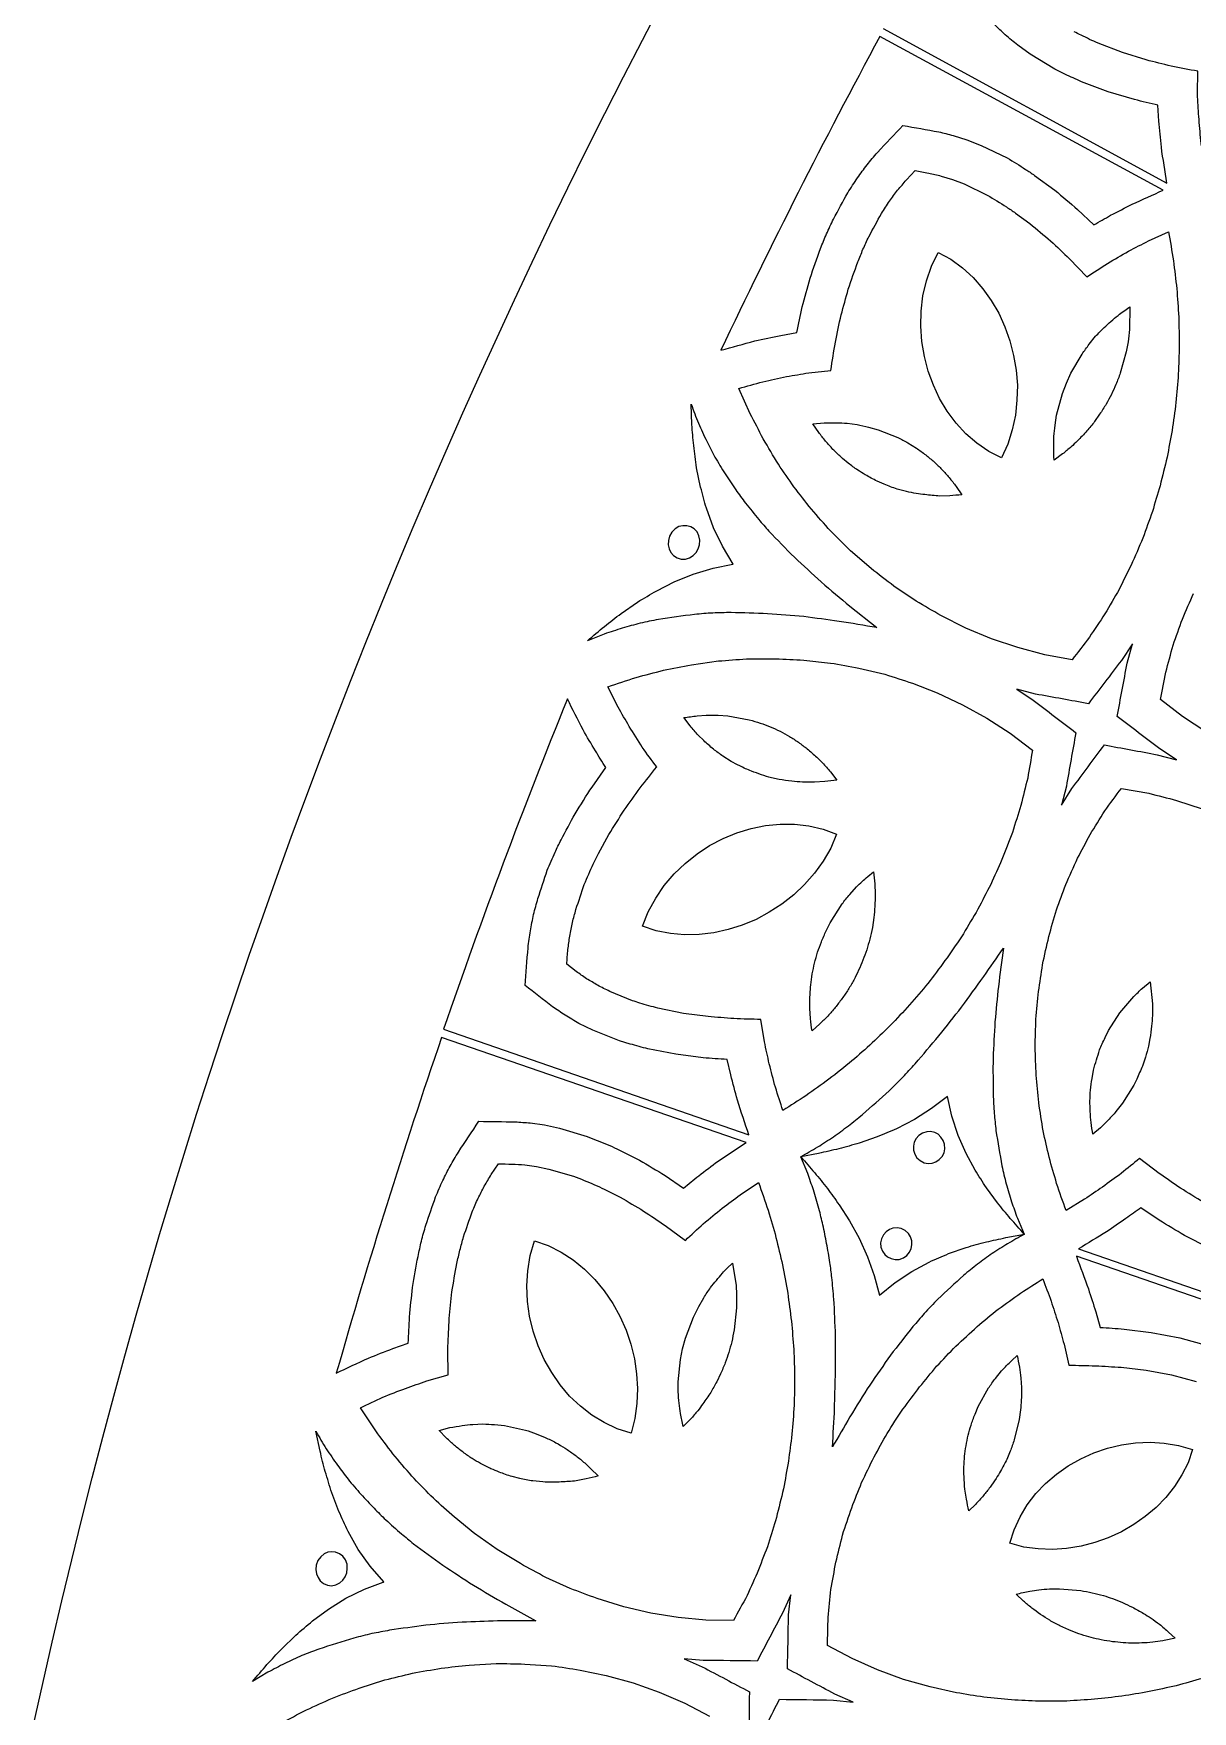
# Model space of a CAD drawing. Extents: x 10 to 990, y 10 to 990.
# Drawn here: x 21.4 to 104.6, y 605.7 to 726.1 of the extents above; entities that cross this region are included whole.
import ezdxf

# ---------------------------------------------------------------- set-up
doc = ezdxf.new("R2010")
doc.units = 0

msp = doc.modelspace()

# ---------------------------------------------------------------- linework, layer by layer
msp.add_lwpolyline([(21.36, 604.69), (22.02, 607.66), (22.69, 610.63), (23.39, 613.59), (24.1, 616.54), (24.82, 619.48), (25.57, 622.42), (26.33, 625.35), (27.12, 628.28), (27.92, 631.19), (28.73, 634.1), (29.57, 637), (30.42, 639.9), (31.29, 642.79), (32.17, 645.67), (33.07, 648.54), (34, 651.4), (34.93, 654.26), (35.89, 657.11), (36.86, 659.95), (37.85, 662.78), (38.85, 665.61), (39.87, 668.43), (40.91, 671.24), (41.97, 674.04), (43.04, 676.83), (44.13, 679.62), (45.23, 682.39), (46.35, 685.16), (47.49, 687.92), (48.64, 690.67), (49.81, 693.41), (51, 696.15), (52.2, 698.87), (53.42, 701.59), (54.66, 704.3), (55.91, 707), (57.17, 709.69), (58.45, 712.37), (59.75, 715.04), (61.06, 717.71), (62.39, 720.36), (63.74, 723.01), (65.1, 725.64), (66.47, 728.27)])
for points in [[(82.39, 726.46), (102.77, 715.37, -0.004948), (102.37, 717.96, -0.005308), (102.2, 719.83), (102.13, 720.96, -0.003786), (100.44, 721.37), (98.55, 721.93), (96.64, 722.65, -0.008292), (95.44, 723.2), (94.71, 723.56), (92.95, 724.63), (92.06, 725.27, -0.006908), (91.16, 726.02, -0.007455), (90.38, 726.76, -0.000749)], [(120.35, 727.08, -0.002627), (118.91, 725.56, -0.002704), (117.43, 724.15, -0.003038), (115.89, 722.83, -0.002631), (114.28, 721.58, -0.002697), (112.6, 720.41, 0.001253), (110.95, 719.37, -0.002059), (109.1, 718.36, -0.002966), (107.28, 717.47, 0.00098), (105.48, 716.69, -0.005425), (105.21, 718.42, -0.005209), (105.06, 720.15, -0.005576), (104.97, 721.77), (104.98, 723.4, -0.003118), (103.08, 723.77, -0.003619), (101.28, 724.22), (99.57, 724.74), (97.83, 725.41, -0.010251), (96.61, 725.99, -0.017147), (96.11, 726.24)], [(105.57, 675.97), (103.9, 677.07), (102.31, 678.29, -0.001311), (102.69, 680.26, -0.001103), (103.22, 682.2, -0.001039), (103.89, 684.08, -0.001043), (104.68, 685.92, -0.004491)], [(105.4, 642.21, -0.004657), (103.75, 643.22, -0.003809), (102.22, 644.28), (100.8, 645.35, -0.003766), (99.5, 644.29, -0.003853), (98.14, 643.3, -0.004019), (96.86, 642.43), (95.53, 641.62, -0.004908), (94.85, 643.55, -0.005088), (94.31, 645.45, -0.001313), (93.88, 647.33, -0.005057), (93.57, 649.36, -0.005342), (93.38, 651.34, -0.00525), (93.31, 653.35, -0.005606), (93.36, 655.35, -0.005024), (93.55, 657.35, -0.001153), (93.84, 659.26, -0.005319), (94.29, 661.28, -0.005422), (94.84, 663.2, -0.000999), (95.5, 665.01, -0.005318), (96.35, 666.9, -0.001061), (97.25, 668.6, -0.001302), (98.3, 670.31, -0.001164), (99.5, 671.92), (101.47, 671.57, -0.004427), (103.47, 671.05), (105.31, 670.45)], [(105.78, 638.93), (104.03, 639.83, -0.004349), (102.22, 640.92), (100.9, 641.82, -0.004631), (99.82, 641.04, -0.003391), (98.44, 640.09, 0.001505), (96.43, 638.86), (96.43, 638.86), (118.31, 631.3, -0.013282)], [(105.32, 608.03, -0.003213), (103.43, 607.5, -0.002916), (101.5, 607.08, -0.003091), (99.54, 606.75, -0.002843), (97.57, 606.53, -0.003537), (95.58, 606.4, -0.003323), (93.58, 606.39, -0.003739), (91.6, 606.48, -0.004022), (89.62, 606.68, -0.004055), (87.65, 607), (85.77, 607.42), (83.86, 607.96), (81.98, 608.65), (80.16, 609.45), (78.39, 610.4, -0.001311), (78.44, 612.41, -0.001103), (78.64, 614.41, -0.001039), (78.99, 616.38, -0.001043), (79.47, 618.32, -0.004491), (80.13, 620.28, -0.001168), (80.84, 622.08, -0.004458), (81.74, 623.93, -0.001172), (82.67, 625.61, -0.004928), (83.81, 627.35, -0.004478), (85.01, 628.95, -0.001188), (86.23, 630.44, -0.001215), (87.61, 631.88, -0.004659), (89.13, 633.28, -0.005262), (90.66, 634.54, -0.005261), (92.26, 635.69, -0.001052), (93.86, 636.71, -0.002377), (94.45, 635.12, -0.003386), (94.95, 633.58, -0.002275), (95.38, 632.01), (95.73, 630.51, -0.003552), (97.64, 630.47, -0.004682), (99.49, 630.36), (101.27, 630.15), (103.1, 629.81), (104.86, 629.33)], [(39.08, 604.78, -0.005399), (40.97, 605.77, -0.005339), (42.83, 606.61, -0.004521), (44.74, 607.33), (46.6, 607.92, -0.001012), (48.57, 608.4, -0.004571), (50.65, 608.76, -0.004588), (52.64, 608.98), (54.58, 609.1, -0.004052), (56.65, 609.06), (58.57, 608.94, -0.004136), (60.62, 608.63), (62.49, 608.24), (64.42, 607.71), (66.3, 607.05), (68.14, 606.25), (69.92, 605.32, 0.001163)]]:
    msp.add_lwpolyline(points, format="xyb")
for points in [[(102.5, 714.86), (82.15, 725.89, 0.013098), (70.73, 703.37, -0.001447), (73.17, 704.05, -0.003824), (75.03, 704.44), (76.19, 704.64, -0.005336), (76.58, 706.48, -0.001286), (77.14, 708.54, -0.003702), (77.89, 710.67, -0.006594), (78.32, 711.72, -0.008119), (78.82, 712.79, -0.001098), (79.84, 714.68, -0.006132), (80.55, 715.75, -0.008407), (81.23, 716.68, -0.005993), (81.99, 717.58, -0.001259), (83.81, 719.51, -0.004169), (86.38, 719.05, -0.007625), (87.42, 718.79), (88.41, 718.49), (89.44, 718.08), (91.3, 717.18, -0.008833), (92.62, 716.36, -0.016802), (93.26, 715.93), (94.73, 714.86, -0.003624), (96.35, 713.48), (97.51, 712.37, -0.006727), (98.73, 713.06, -0.005784), (100.28, 713.86, -0.001441), (102.5, 714.86)], [(84.68, 716.27, -0.007162), (85.66, 716.09, -0.008583), (86.55, 715.88), (87.36, 715.64), (88.2, 715.31), (89.87, 714.51, -0.009757), (91.25, 713.66, -0.016739), (91.89, 713.22), (92.93, 712.47, -0.004066), (94.42, 711.22, -0.002935), (95.77, 709.93), (97.02, 708.65, -0.005789), (98.5, 709.61, -0.006047), (100.02, 710.48, -0.005944), (101.45, 711.23), (102.89, 711.88, -0.002495), (103.24, 709.8, -0.002814), (103.48, 707.79, -0.002955), (103.62, 705.76, -0.002636), (103.66, 703.71, -0.002794), (103.59, 701.67, -0.002935), (103.42, 699.63, -0.002478), (103.14, 697.62, 0.001086), (102.79, 695.7, -0.002367), (102.28, 693.65, 0.001131), (101.73, 691.79, 0.00127), (101.04, 689.88, -0.002791), (100.2, 687.95, 0.001011), (99.34, 686.2, 0.001049), (98.32, 684.45, 0.001099), (97.2, 682.77, 0.001308), (95.96, 681.15), (93.99, 681.52), (92.06, 682.03), (90.17, 682.66), (88.32, 683.43), (86.54, 684.33, -0.004389), (84.76, 685.37), (83.16, 686.44, -0.004314), (81.52, 687.71), (80.05, 688.98), (78.62, 690.39, -0.005008), (77.23, 691.97, -0.004978), (75.98, 693.57, -0.001008), (74.86, 695.19, -0.005139), (73.78, 697.01, -0.004987), (72.84, 698.82), (72.03, 700.63, -0.005447), (73.74, 701.11, -0.006071), (75.45, 701.48, -0.006066), (77.04, 701.75), (78.63, 701.93, -0.004158), (78.96, 703.95, -0.005153), (79.37, 705.91, -0.001127), (79.88, 707.76, -0.003793), (80.57, 709.71, -0.006777), (80.94, 710.62, -0.009289), (81.36, 711.52, -0.001068), (82.27, 713.19, -0.006663), (82.85, 714.08, -0.008596), (83.43, 714.86, -0.007647), (84.06, 715.6), (84.68, 716.27)], [(100.1, 706.48), (100.08, 704.86, -0.009523), (99.98, 703.98), (99.85, 703.26), (99.42, 701.73, -0.009569), (99.11, 700.92, -0.008916), (98.78, 700.2, -0.009999), (98.41, 699.51, -0.010998), (97.94, 698.78), (97.58, 698.25, -0.0082), (97.02, 697.58, -0.012802), (96.34, 696.86, -0.014652), (95.89, 696.44, -0.007995), (95.28, 695.93), (94.67, 695.49, -0.010681), (94.64, 696.45, -0.012507), (94.66, 697.19, -0.010531), (94.74, 697.99), (94.85, 698.71), (95.28, 700.26), (95.55, 701), (95.88, 701.72), (96.68, 703.1, -0.009389), (97.19, 703.8), (97.65, 704.38, -0.010474), (98.26, 705, -0.013066), (99.26, 705.88, -0.03201), (99.67, 706.19), (100.1, 706.48)], [(81.94, 683.46, 0.003736), (79.22, 683.91, 0.003279), (76.69, 684.25, 0.003993), (74.09, 684.46, 0.003622), (71.46, 684.54, 0.005429), (70.16, 684.51, 0.006824), (68.84, 684.41, 0.004458), (66.24, 684.04, 0.007232), (64.94, 683.78, 0.005343), (63.65, 683.42, 0.00686), (62.36, 683), (61.15, 682.52, -0.003916), (62.37, 683.55, -0.004838), (63.57, 684.48), (64.75, 685.3, -0.006482), (66.12, 686.1), (67.38, 686.75), (68.75, 687.31), (70.18, 687.74), (71.58, 688.02), (71.6, 688.01), (71.62, 688.02), (70.85, 689.3), (70.2, 690.62), (69.69, 692.03, -0.005993), (69.28, 693.54), (68.99, 694.94, -0.004539), (68.78, 696.53, -0.005183), (68.65, 698.05), (68.6, 699.5, 0.00704), (69.12, 698.14, 0.007037), (69.72, 696.84, 0.007346), (70.3, 695.71, 0.006828), (71.04, 694.5, 0.008319), (71.8, 693.36, 0.006422), (72.5, 692.4, 0.007886), (73.45, 691.23, 0.006685), (74.18, 690.39, 0.004213), (76.01, 688.51, 0.003002), (77.94, 686.74, 0.003605), (80, 685), (81.94, 683.46)], [(77.34, 698.1), (78.14, 698.17, -0.007262), (79.02, 698.17, -0.010314), (79.8, 698.13), (80.51, 698.04, -0.007648), (81.34, 697.86), (82.02, 697.67), (83.45, 697.11, -0.008034), (84.17, 696.72), (84.78, 696.35, -0.008382), (85.45, 695.86, -0.010194), (86.05, 695.36, -0.010528), (86.61, 694.81, -0.009771), (87.13, 694.23, -0.007454), (87.63, 693.6), (88.05, 693, -0.006907), (87.18, 692.93), (86.45, 692.91, -0.011351), (85.39, 693.01, -0.01827), (84.76, 693.09, -0.011985), (84.07, 693.23), (83.39, 693.41, -0.011914), (82.47, 693.75), (81.95, 693.97, -0.011546), (81.1, 694.44, -0.01483), (80.56, 694.77, -0.012521), (79.88, 695.27, -0.012113), (79.34, 695.72, -0.011593), (78.78, 696.26, -0.008817), (78.25, 696.85, -0.010251), (77.76, 697.48), (77.34, 698.1)], [(103.47, 673.97), (102.26, 674.75, -0.000995), (99.2, 677.09, -0.002096), (99.92, 680.9), (100.3, 682.3), (99.5, 681.1, 0.002095), (97.14, 678, 0.000988), (93.34, 678.69), (91.99, 679.04), (93.17, 678.26, 0.001), (96.23, 675.92, 0.002416), (95.55, 672.09), (95.21, 670.71), (95.95, 671.91, -0.002426), (98.28, 675.04, -0.000992), (102.08, 674.34), (103.47, 673.97)], [(59.66, 659.3, -0.006748), (59.75, 660.36, -0.007662), (59.88, 661.32, -0.009078), (60.07, 662.29, -0.008251), (60.32, 663.23, -0.001046), (60.92, 665.03, -0.010498), (61.57, 666.49, -0.01928), (61.95, 667.25), (62.68, 668.6, -0.004827), (63.79, 670.35, -0.00459), (64.94, 671.96, -0.001139), (66.12, 673.46, -0.005896), (65.09, 674.87, -0.005692), (64.15, 676.37, -0.005724), (63.35, 677.76), (62.62, 679.21, -0.005399), (64.64, 679.88, -0.005339), (66.61, 680.4, -0.004521), (68.62, 680.8), (70.55, 681.07, -0.001012), (72.57, 681.22, -0.004571), (74.68, 681.23, -0.004588), (76.68, 681.13), (78.61, 680.92, -0.004052), (80.65, 680.55), (82.52, 680.11, -0.004136), (84.49, 679.47), (86.27, 678.78), (88.09, 677.93), (89.83, 676.97), (91.52, 675.88), (93.12, 674.67, 0.001163), (92.77, 672.66, 0.001288), (92.28, 670.7, 0.001078), (91.68, 668.76, -0.002428), (90.92, 666.81, 0.001017), (90.12, 665.03, 0.001059), (89.19, 663.24, 0.001246), (88.16, 661.49, -0.002627), (86.98, 659.76, -0.002704), (85.76, 658.12, -0.003038), (84.46, 656.57, -0.002631), (83.07, 655.07, -0.002697), (81.61, 653.65, 0.001253), (80.15, 652.35, -0.002059), (78.49, 651.04, -0.002966), (76.84, 649.86, 0.00098), (75.19, 648.8, -0.005425), (74.65, 650.46, -0.005209), (74.21, 652.15, -0.005576), (73.86, 653.73), (73.6, 655.33, -0.003118), (71.67, 655.39, -0.003619), (69.81, 655.54), (68.04, 655.77), (66.21, 656.14, -0.010251), (64.91, 656.51, -0.017147), (64.38, 656.68), (62.75, 657.35, -0.008963), (61.87, 657.79, -0.008119), (61.09, 658.26, -0.008347), (60.33, 658.78), (59.66, 659.3)], [(59.71, 678.34, 0.013328), (50.81, 654.64), (72.74, 647.06, -0.004948), (71.92, 649.54, -0.005308), (71.44, 651.35), (71.19, 652.46, -0.003786), (69.45, 652.58), (67.5, 652.83), (65.49, 653.22, -0.008292), (64.22, 653.57), (63.44, 653.8), (61.53, 654.57), (60.54, 655.05, -0.006908), (59.54, 655.64, -0.007455), (58.64, 656.25, -0.000749), (56.68, 657.76, -0.001707), (56.88, 660.47, -0.006444), (57.05, 661.7, -0.006987), (57.28, 662.86, -0.007603), (57.59, 664.01, -0.001296), (58.26, 666.05, -0.006752), (58.82, 667.33, -0.006999), (59.25, 668.22, -0.001309), (60.26, 670.1, -0.004398), (61.48, 672.02), (62.47, 673.42, -0.006506), (61.72, 674.62, -0.005615), (60.83, 676.12, -0.001264), (59.71, 678.34)], [(68.07, 677, -0.009697), (69.02, 677.12), (69.67, 677.18, -0.010466), (70.54, 677.18), (71.24, 677.13), (72.77, 676.85, -0.007965), (73.56, 676.61, -0.010934), (74.28, 676.34, -0.010853), (74.98, 676.02, -0.009485), (75.66, 675.65, -0.011478), (76.31, 675.23, -0.010216), (76.93, 674.76, -0.012307), (77.62, 674.15), (78.03, 673.76, -0.006912), (78.6, 673.1), (79.06, 672.52, -0.006924), (78.19, 672.41), (77.46, 672.36, -0.008811), (76.6, 672.37, -0.010667), (75.82, 672.43, -0.012969), (74.92, 672.57), (74.37, 672.67, -0.008534), (72.92, 673.15, -0.009798), (72.09, 673.53, -0.012624), (71.47, 673.86), (70.88, 674.23, -0.010084), (70.2, 674.74, -0.013033), (69.5, 675.35), (69.09, 675.74, -0.00791), (68.52, 676.41), (68.07, 677)], [(77.28, 654.51, -0.007149), (77.17, 655.39), (77.11, 656.13, -0.011467), (77.14, 657.15, -0.011545), (77.19, 657.81, -0.010777), (77.3, 658.6, -0.009122), (77.46, 659.38, -0.010429), (77.68, 660.16, -0.010063), (77.95, 660.9, -0.012635), (78.3, 661.7), (78.59, 662.28), (79.44, 663.63, -0.010417), (79.99, 664.31), (80.48, 664.86, -0.012837), (81.28, 665.59), (81.7, 665.94, -0.007892), (81.79, 665.06), (81.82, 664.33, -0.006883), (81.79, 663.45, -0.00865), (81.73, 662.65), (81.62, 661.93, -0.006775), (81.43, 661.1, -0.009251), (81.21, 660.33, -0.00944), (80.94, 659.59, -0.023407), (80.28, 658.16, -0.008108), (79.88, 657.48, -0.010185), (79.43, 656.82, -0.008238), (78.95, 656.19, -0.010225), (78.42, 655.58, -0.006371), (77.84, 655.01), (77.28, 654.51)], [(91.03, 660.45, 0.004068), (90.67, 657.71, 0.003593), (90.42, 655.17, 0.004188), (90.28, 652.55, 0.004559), (90.29, 649.94, 0.007049), (90.37, 648.59, 0.007924), (90.49, 647.36, 0.00461), (90.92, 644.82, 0.006644), (91.22, 643.54, 0.008101), (91.61, 642.25, 0.007388), (92.03, 641.07), (92.52, 639.93, -0.004712), (91.52, 641.05, -0.004571), (90.61, 642.16), (89.8, 643.25, -0.006573), (89, 644.52), (88.36, 645.71), (87.78, 647.01), (87.33, 648.38), (87.01, 649.81), (85.85, 648.93), (84.63, 648.14), (83.35, 647.49, -0.004781), (81.96, 646.91), (80.67, 646.45, -0.003813), (79.21, 646.05, -0.005345), (77.74, 645.72), (76.47, 645.48, 0.004957), (77.69, 646.18, 0.003628), (78.81, 646.91, 0.005063), (79.89, 647.69, 0.004295), (80.9, 648.51, -0.00142), (82.81, 650.2, 0.00338), (83.8, 651.19, 0.003235), (84.68, 652.15, 0.001129), (86.39, 654.15, 0.000888), (88.02, 656.22, 0.001621), (89.61, 658.41, -0.001279), (91.03, 660.45)], [(97.45, 647.09, -0.008917), (97.32, 647.93, -0.009991), (97.26, 648.72, -0.010063), (97.24, 649.5, -0.011836), (97.28, 650.26, -0.011927), (97.39, 651.09), (97.5, 651.7, -0.011214), (97.94, 653.15, -0.012497), (98.33, 654.03), (98.57, 654.53), (99.4, 655.81), (100.39, 656.98, -0.010371), (101.01, 657.57), (101.57, 658.03), (101.73, 656.46, -0.009634), (101.73, 655.62, -0.009046), (101.67, 654.86, -0.013189), (101.55, 653.97), (101.45, 653.42, -0.007543), (101.23, 652.63), (101.01, 651.99, -0.01208), (100.6, 651.05), (100.39, 650.62), (99.58, 649.33), (99.11, 648.72, -0.009064), (98.56, 648.11, -0.008391), (97.99, 647.56), (97.45, 647.09)], [(72.55, 646.5), (50.67, 654.03, 0.013098), (43.11, 629.94, -0.001447), (45.41, 631.02, -0.003824), (47.17, 631.71), (48.28, 632.1, -0.005336), (48.37, 633.97, -0.001286), (48.58, 636.1, -0.003702), (48.98, 638.32, -0.006594), (49.22, 639.42, -0.008119), (49.54, 640.57, -0.001098), (50.24, 642.6, -0.006132), (50.76, 643.77, -0.008407), (51.28, 644.8, -0.005993), (51.88, 645.81, -0.001259), (53.35, 648.02, -0.004169), (55.96, 647.98, -0.007625), (57.04, 647.9), (58.06, 647.76), (59.14, 647.53), (61.12, 646.94, -0.008833), (62.57, 646.35, -0.016802), (63.26, 646.04), (64.89, 645.23, -0.003624), (66.72, 644.13), (68.05, 643.22, -0.006727), (69.14, 644.11, -0.005784), (70.53, 645.16, -0.001441), (72.55, 646.5)], [(54.75, 644.96, -0.007162), (55.74, 644.95, -0.008583), (56.65, 644.89), (57.49, 644.78), (58.38, 644.59), (60.15, 644.08, -0.009757), (61.66, 643.47, -0.016739), (62.36, 643.14), (63.51, 642.57, -0.004066), (65.18, 641.58, -0.002935), (66.73, 640.54), (68.18, 639.47, -0.005789), (69.47, 640.67, -0.006047), (70.83, 641.78, -0.005944), (72.12, 642.74), (73.44, 643.63, -0.002495), (74.12, 641.63, -0.002814), (74.69, 639.69, -0.002955), (75.16, 637.71, -0.002636), (75.53, 635.69, -0.002794), (75.8, 633.67, -0.002935), (75.97, 631.64, -0.002478), (76.03, 629.61, 0.001086), (76, 627.65, -0.002367), (75.83, 625.55, 0.001131), (75.59, 623.62, 0.00127), (75.23, 621.63, -0.002791), (74.72, 619.58, 0.001011), (74.16, 617.72, 0.001049), (73.44, 615.82, 0.001099), (72.61, 613.97, 0.001308), (71.65, 612.18), (69.65, 612.22), (67.66, 612.4), (65.7, 612.72), (63.75, 613.17), (61.84, 613.76, -0.004389), (59.91, 614.49), (58.16, 615.28, -0.004314), (56.33, 616.27), (54.67, 617.29), (53.03, 618.44, -0.005008), (51.4, 619.76, -0.004978), (49.91, 621.13, -0.001008), (48.53, 622.55, -0.005139), (47.17, 624.16, -0.004987), (45.94, 625.8), (44.84, 627.46, -0.005447), (46.45, 628.21, -0.006071), (48.08, 628.85, -0.006066), (49.6, 629.38), (51.14, 629.82, -0.004158), (51.13, 631.87, -0.005153), (51.22, 633.87, -0.001127), (51.41, 635.78, -0.003793), (51.77, 637.81, -0.006777), (51.99, 638.77, -0.009289), (52.25, 639.73, -0.001068), (52.87, 641.53, -0.006663), (53.3, 642.5, -0.008596), (53.74, 643.36, -0.007647), (54.24, 644.2), (54.75, 644.96)], [(78.75, 624.65, 0.00127), (78.9, 627.43), (78.97, 630, 0.001518), (78.97, 632.63, 0.001719), (78.85, 635.26, 0.005816), (78.7, 636.8, 0.004963), (78.57, 637.88, 0.004373), (78.33, 639.25, 0.006951), (78.06, 640.59, 0.00627), (77.78, 641.75, 0.005509), (77.38, 643.09, 0.005433), (76.97, 644.28), (76.48, 645.47, -0.003399), (77.47, 644.33, -0.004054), (78.38, 643.2, -0.004482), (79.22, 642.03), (79.97, 640.88), (80.67, 639.62), (81.27, 638.3), (81.75, 636.95), (82.12, 635.53), (83.25, 636.44), (84.44, 637.25), (85.7, 637.92, -0.006218), (87.08, 638.52), (88.35, 638.97, -0.004965), (89.8, 639.36, -0.004544), (91.2, 639.67), (92.53, 639.91, 0.006063), (91.33, 639.23, 0.006189), (90.21, 638.52, 0.006796), (89.17, 637.77, 0.005808), (88.16, 636.95, 0.001454), (86.32, 635.26, 0.007169), (85.34, 634.22, 0.00603), (84.53, 633.28, 0.004313), (82.92, 631.23, 0.003675), (81.43, 629.09, 0.004535), (80, 626.8, 0.00168), (78.75, 624.65)], [(71.56, 637.84), (71.82, 636.24, -0.009523), (71.86, 635.35), (71.86, 634.63), (71.68, 633.05, -0.009569), (71.51, 632.2, -0.008916), (71.3, 631.43, -0.009999), (71.05, 630.69, -0.010998), (70.71, 629.89), (70.43, 629.31, -0.0082), (70, 628.56, -0.012802), (69.44, 627.74, -0.014652), (69.07, 627.24, -0.007995), (68.55, 626.64), (68.03, 626.11, -0.010681), (67.84, 627.05, -0.012507), (67.73, 627.78, -0.010531), (67.67, 628.59), (67.67, 629.32), (67.83, 630.91), (67.98, 631.69), (68.19, 632.45), (68.76, 633.95, -0.009389), (69.14, 634.72), (69.5, 635.36, -0.010474), (69.99, 636.08, -0.013066), (70.84, 637.11, -0.03201), (71.19, 637.48), (71.56, 637.84)], [(111.77, 610.28, -0.013094), (118.2, 630.78), (96.27, 638.33, -0.000937), (97.13, 635.99, -0.002796), (97.66, 634.34), (97.97, 633.22, -0.004801), (99.7, 633.11), (101.65, 632.87), (103.69, 632.47), (105.69, 631.92), (107.67, 631.17), (109.55, 630.24, -0.005631), (110.56, 629.62, 0.000825), (112.63, 628.22, 0.002062), (112.51, 624.85, 0.001351), (112.2, 622.87, 0.001077), (111.68, 620.96, 0.001279), (111, 619.14, 0.001112), (110.17, 617.39, -0.002624), (109.19, 615.66), (108.38, 614.4, -0.004239), (109.25, 613.45, -0.002406), (110.34, 612.12, 0.00144), (111.77, 610.28)], [(92.01, 631.21, -0.006926), (92.18, 630.37, -0.010114), (92.28, 629.59), (92.33, 628.9, -0.009923), (92.31, 628, -0.011977), (92.26, 627.3), (92.16, 626.62), (91.81, 625.15, -0.010967), (91.51, 624.33), (91.27, 623.75, -0.011773), (90.82, 622.91, -0.012329), (90.5, 622.38, -0.009134), (90.07, 621.75, -0.010552), (89.59, 621.15, -0.011043), (89.01, 620.52), (88.55, 620.06, -0.007447), (88.37, 620.89), (88.25, 621.61, -0.010234), (88.2, 622.51, -0.010885), (88.19, 623.21, -0.011944), (88.24, 623.97, -0.009267), (88.34, 624.73, -0.011304), (88.5, 625.48, -0.010564), (88.7, 626.2, -0.013191), (88.99, 626.99), (89.22, 627.55), (89.96, 628.88, -0.010593), (90.45, 629.56), (90.9, 630.11, -0.01305), (91.63, 630.85), (92.01, 631.21)], [(57.44, 612.15, 0.003736), (54.69, 612.15, 0.003279), (52.14, 612.06, 0.003993), (49.53, 611.85, 0.003622), (46.94, 611.48, 0.005429), (45.66, 611.24, 0.006824), (44.37, 610.92, 0.004458), (41.86, 610.13, 0.007232), (40.63, 609.66, 0.005343), (39.41, 609.1, 0.00686), (38.2, 608.47), (37.09, 607.8, -0.003916), (38.13, 609.02, -0.004838), (39.16, 610.13), (40.19, 611.13, -0.006482), (41.4, 612.15), (42.54, 612.99), (43.8, 613.78), (45.14, 614.43), (46.48, 614.94), (46.49, 614.93), (46.52, 614.95), (45.55, 616.08), (44.69, 617.28), (43.95, 618.58, -0.005993), (43.3, 620.01), (42.78, 621.34, -0.004539), (42.32, 622.87, -0.005183), (41.94, 624.35), (41.64, 625.77, 0.00704), (42.38, 624.51, 0.007037), (43.19, 623.34, 0.007346), (43.95, 622.32, 0.006828), (44.88, 621.25, 0.008319), (45.82, 620.24, 0.006422), (46.66, 619.41, 0.007886), (47.8, 618.41, 0.006685), (48.65, 617.7, 0.004213), (50.77, 616.15, 0.003002), (52.96, 614.72, 0.003605), (55.28, 613.35), (57.44, 612.15)], [(50.5, 625.83), (51.27, 626.03, -0.007262), (52.15, 626.18, -0.010314), (52.92, 626.26), (53.63, 626.3, -0.007648), (54.48, 626.25), (55.18, 626.18), (56.69, 625.86, -0.008034), (57.47, 625.59), (58.12, 625.33, -0.008382), (58.87, 624.95, -0.010194), (59.54, 624.56, -0.010528), (60.18, 624.12, -0.009771), (60.8, 623.63, -0.007454), (61.39, 623.08), (61.91, 622.56, -0.006907), (61.06, 622.35), (60.34, 622.21, -0.011351), (59.27, 622.13, -0.01827), (58.64, 622.11, -0.011985), (57.94, 622.13), (57.23, 622.2, -0.011914), (56.28, 622.39), (55.73, 622.51, -0.011546), (54.81, 622.84, -0.01483), (54.22, 623.08, -0.012521), (53.47, 623.46, -0.012113), (52.86, 623.81, -0.011593), (52.22, 624.26, -0.008817), (51.6, 624.75, -0.010251), (51.01, 625.29), (50.5, 625.83)], [(103.37, 610.91, -0.010425), (102.47, 610.73, -0.01065), (101.75, 610.62, -0.008745), (100.97, 610.57, -0.009786), (100.2, 610.56, -0.00857), (99.43, 610.6, -0.010135), (98.67, 610.69, -0.01156), (97.85, 610.84, -0.010575), (97.17, 611.01, -0.009307), (96.44, 611.23, -0.008306), (95.72, 611.51), (95.09, 611.79, -0.009335), (94.35, 612.2, -0.025184), (93.06, 613.08, -0.008899), (92.47, 613.58), (91.94, 614.08, -0.011444), (92.93, 614.28, -0.013689), (93.57, 614.39, -0.010317), (94.34, 614.45), (95.05, 614.46), (96.58, 614.33, -0.010614), (97.41, 614.18, -0.012356), (98.21, 613.97, -0.010562), (98.87, 613.76, -0.008612), (99.59, 613.47, -0.010428), (100.29, 613.14, -0.013033), (101.09, 612.69, -0.012724), (101.63, 612.36, -0.010266), (102.24, 611.91, -0.011015), (102.89, 611.35), (103.37, 610.91)], [(80.24, 606.33), (78.92, 606.9, -0.000995), (75.52, 608.71, -0.002096), (75.6, 612.58), (75.75, 614.03), (75.16, 612.71, 0.002095), (73.34, 609.27, 0.000988), (69.47, 609.32), (68.09, 609.44), (69.38, 608.87, 0.001), (72.78, 607.07, 0.002416), (72.74, 603.17), (72.63, 601.76), (73.17, 603.06, -0.002426), (74.95, 606.53, -0.000992), (78.81, 606.47), (80.24, 606.33)]]:
    msp.add_lwpolyline(points, format="xyb", close=True)
for points in [[(86.34, 710.4), (87.25, 709.91), (88.09, 709.28), (88.85, 708.59), (89.54, 707.79), (90.15, 706.95), (90.69, 706.03), (91.13, 705.05), (91.49, 704.04), (91.76, 702.99), (91.95, 701.94), (92.03, 700.86), (92, 699.78), (91.89, 698.71), (91.66, 697.66), (91.35, 696.63), (90.9, 695.65), (89.97, 696.11), (89.12, 696.71), (88.33, 697.38), (87.63, 698.15), (86.99, 698.99), (86.44, 699.9), (86, 700.87), (85.63, 701.88), (85.35, 702.93), (85.16, 704.01), (85.09, 705.11), (85.13, 706.19), (85.25, 707.29), (85.5, 708.35), (85.85, 709.4), (86.34, 710.4)], [(69.16, 690.06), (69.02, 690.33), (68.81, 690.55), (68.57, 690.69), (68.29, 690.78), (68.01, 690.78), (67.72, 690.71), (67.45, 690.55), (67.22, 690.31), (67.04, 690.02), (66.96, 689.71), (66.95, 689.4), (67.02, 689.11), (67.14, 688.85), (67.34, 688.63), (67.59, 688.47), (67.88, 688.38), (68.2, 688.38), (68.49, 688.48), (68.75, 688.64), (68.95, 688.85), (69.11, 689.12), (69.2, 689.41), (69.23, 689.73), (69.16, 690.06)], [(65.1, 662.04), (65.51, 663.07), (66.05, 664.04), (66.67, 664.94), (67.37, 665.78), (68.16, 666.54), (69.02, 667.22), (69.92, 667.82), (70.89, 668.32), (71.88, 668.74), (72.9, 669.04), (73.94, 669.25), (74.98, 669.36), (76.03, 669.35), (77.06, 669.23), (78.07, 669), (79.04, 668.63), (78.62, 667.63), (78.08, 666.7), (77.46, 665.83), (76.75, 665.02), (75.97, 664.27), (75.11, 663.61), (74.21, 663.03), (73.26, 662.52), (72.27, 662.1), (71.26, 661.78), (70.22, 661.54), (69.18, 661.43), (68.13, 661.4), (67.11, 661.5), (66.08, 661.7), (65.1, 662.04)], [(85.21, 647.17), (84.95, 646.99), (84.75, 646.78), (84.62, 646.52), (84.56, 646.23), (84.57, 645.94), (84.66, 645.66), (84.81, 645.4), (85.05, 645.2), (85.33, 645.05), (85.62, 645), (85.91, 645.02), (86.18, 645.11), (86.42, 645.28), (86.62, 645.49), (86.76, 645.76), (86.82, 646.05), (86.8, 646.37), (86.7, 646.65), (86.54, 646.89), (86.33, 647.09), (86.09, 647.22), (85.8, 647.29), (85.52, 647.27), (85.21, 647.17)], [(83.85, 638.21), (84.09, 638.39), (84.28, 638.62), (84.4, 638.88), (84.46, 639.16), (84.45, 639.44), (84.36, 639.72), (84.2, 639.97), (83.96, 640.18), (83.68, 640.32), (83.39, 640.37), (83.09, 640.35), (82.84, 640.26), (82.6, 640.08), (82.41, 639.87), (82.28, 639.59), (82.2, 639.29), (82.23, 638.98), (82.33, 638.7), (82.5, 638.46), (82.71, 638.28), (82.97, 638.16), (83.25, 638.1), (83.54, 638.11), (83.85, 638.21)], [(57.35, 639.44), (58.33, 639.11), (59.26, 638.63), (60.12, 638.07), (60.93, 637.4), (61.68, 636.67), (62.36, 635.85), (62.96, 634.95), (63.48, 634.02), (63.92, 633.03), (64.27, 632.02), (64.53, 630.97), (64.68, 629.9), (64.75, 628.83), (64.7, 627.76), (64.56, 626.69), (64.28, 625.64), (63.28, 625.95), (62.34, 626.4), (61.46, 626.93), (60.64, 627.58), (59.87, 628.3), (59.18, 629.11), (58.58, 629.98), (58.05, 630.93), (57.61, 631.91), (57.24, 632.95), (56.99, 634.02), (56.85, 635.09), (56.79, 636.2), (56.86, 637.28), (57.03, 638.38), (57.35, 639.44)], [(104.6, 624.45), (104.29, 623.51), (103.84, 622.63), (103.32, 621.8), (102.7, 621.02), (102, 620.3), (101.22, 619.65), (100.39, 619.07), (99.5, 618.56), (98.56, 618.13), (97.6, 617.78), (96.6, 617.52), (95.57, 617.36), (94.55, 617.28), (93.52, 617.32), (92.49, 617.46), (91.49, 617.73), (91.79, 618.7), (92.22, 619.62), (92.74, 620.48), (93.36, 621.29), (94.06, 622.02), (94.85, 622.69), (95.68, 623.28), (96.58, 623.79), (97.52, 624.22), (98.5, 624.55), (99.5, 624.79), (100.52, 624.94), (101.56, 624.98), (102.58, 624.91), (103.61, 624.74), (104.6, 624.45)], [(43.76, 616.55), (43.57, 616.8), (43.33, 616.98), (43.06, 617.08), (42.78, 617.12), (42.5, 617.08), (42.23, 616.96), (41.99, 616.76), (41.79, 616.48), (41.67, 616.16), (41.64, 615.85), (41.69, 615.54), (41.8, 615.26), (41.96, 615.03), (42.19, 614.85), (42.47, 614.73), (42.77, 614.68), (43.08, 614.74), (43.35, 614.88), (43.58, 615.09), (43.75, 615.32), (43.86, 615.61), (43.9, 615.92), (43.88, 616.24), (43.76, 616.55)]]:
    msp.add_lwpolyline(points, close=True)

doc.saveas('drawing.dxf')
